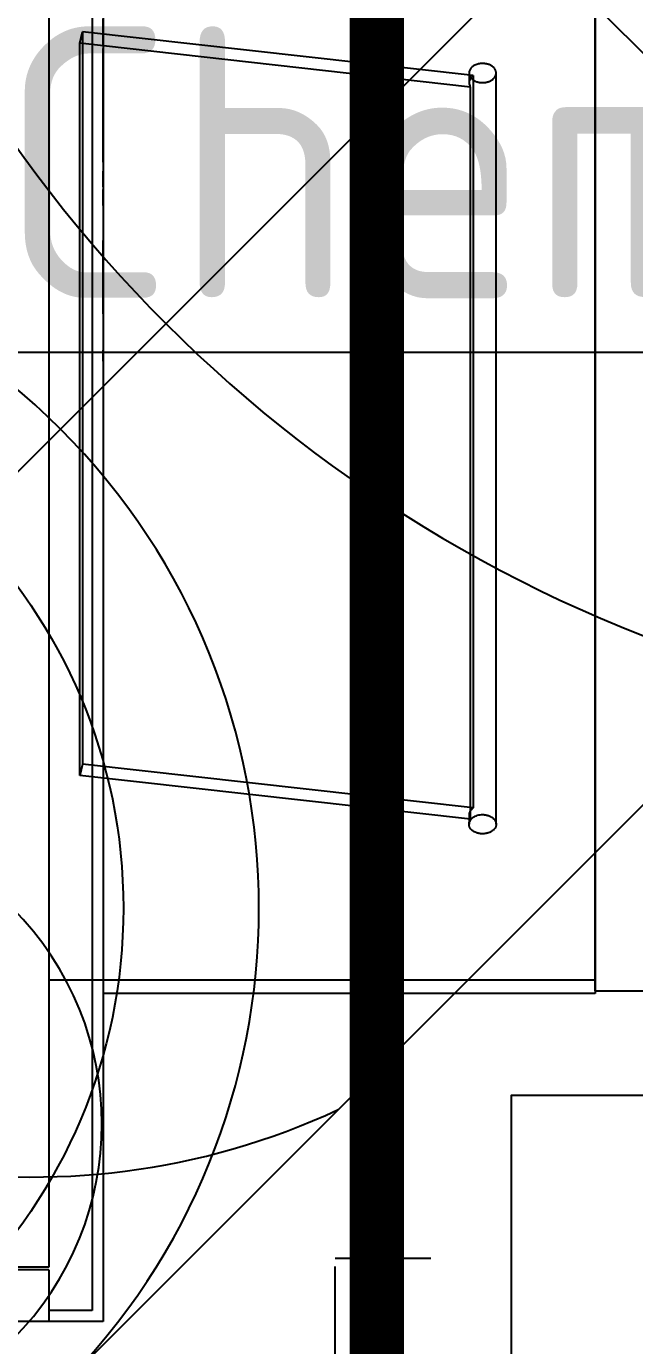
# Model space of a CAD drawing. Header units: centimetres. Extents: x 2097 to 16812, y -3973 to 8191.
# Drawn here: x 11687.85 to 11710.29, y 4754.95 to 4803.61 of the extents above; entities that cross this region are included whole.
import ezdxf
from ezdxf import colors
from ezdxf.entities.mleader import LeaderData, LeaderLine
from ezdxf.math import Vec2, Vec3

# ---------------------------------------------------------------- set-up
doc = ezdxf.new("R2010")
doc.units = ezdxf.units.CM
doc.linetypes.add('prelem_vmc', pattern=[0.282222, 0.141111, -0.141111])
doc.layers.add('_GAZELEC-RESERVATION', color=1, linetype='Continuous', lineweight=18)
doc.layers.add('Fontanel-rsd', color=7, linetype='Continuous', lineweight=0)
doc.layers.add('prlm-MOD-PB', color=123, linetype='Continuous')
doc.layers.add('prlm-VMC', color=93, linetype='Continuous')
doc.layers.add('prlm-ZEROPLOT', color=254, linetype='Continuous', plot=False)
doc.styles.get("Standard").update_dxf_attribs({"font": 'isocp.shx', "height": 15})

# ---------------------------------------------------------------- blocks, each defined once
blk = doc.blocks.new('xi.pas250')
at = {"layer": 'prlm-VMC', "color": 0}
blk.add_lwpolyline([(64, -18.5), (64, 18.5), (0, 18.5), (0, -18.5)], close=True, dxfattribs=at)
at = {"layer": 'prlm-ZEROPLOT', "linetype": 'prelem_vmc', "ltscale": 25}
for p, q in [((-6.5, -12.5), (-6.5, 12.5)), ((-6.5, 12.5), (0, 12.5))]:
    blk.add_line(p, q, dxfattribs=at)
blk = doc.blocks.new('xi.d500')
at = {"layer": 'prlm-VMC'}
for p, q in [((0, 0), (0, 92.024)), ((-25, 0), (-25, 59.524)), ((-25, 9.524), (25, 9.524))]:
    blk.add_line(p, q, dxfattribs=at)
for centre, radius, start, end in [((0, 59.524), 25, 0, 180), ((0, 35.917), 26.607, 20.016, 159.984), ((0, 59.524), 25, 180, 0), ((-11.25, 59.524), 11.25, 180, 0), ((0, -22.303), 51.327, 60.8516, 119.1484)]:
    blk.add_arc(centre, radius, start, end, dxfattribs=at)
blk = doc.blocks.new('xi.manchonvmc')
at = {"layer": 'prlm-VMC'}
for points in [[(3.536, 20), (5.858, 23.536), (9.393, 20)], [(9.393, 20), (12.929, 23.536), (16.464, 20)], [(16.464, 20), (20, 23.536), (23.536, 20)], [(23.536, 20), (27.071, 23.536), (30.607, 20)], [(30.607, 20), (34.142, 23.536), (36.464, 20)], [(0, -20), (0, 20)], [(0, 20), (3.536, 20)], [(3.536, -20), (3.536, 20)], [(36.464, 20), (36.464, -20)], [(36.464, 20), (40, 20)], [(40, -20), (40, 20)], [(0, -20), (3.536, -20)], [(3.536, -20), (5.858, -23.536), (9.393, -20)], [(9.393, -20), (12.929, -23.536), (16.464, -20)], [(16.464, -20), (20, -23.536), (23.536, -20)], [(23.536, -20), (27.071, -23.536), (30.607, -20)], [(30.607, -20), (34.142, -23.536), (36.464, -20)], [(36.464, -20), (40, -20)]]:
    blk.add_lwpolyline(points, dxfattribs=at)
blk = doc.blocks.new('xi.antares2200v')
at = {"layer": 'prlm-VMC', "color": 0}
for p, q in [((-31.7, 0), (-31.7, 64.4)), ((-31.7, 64.4), (31.7, 64.4)), ((-29.7, 62.5), (-29.7, 64.4)), ((-31.701, 63.353), (-31.701, 63.9)), ((-31.7, 63.9), (-31.701, 63.9)), ((-31.3, 0.4), (-31.3, 64)), ((-31.3, 64), (-29.7, 64)), ((-31.7, 63.66), (-31.701, 63.66)), ((-31.7, 63.511), (-31.701, 63.511)), ((-31.7, 63.445), (-31.701, 63.445)), ((-31.701, 63.113), (-31.701, 63.353)), ((-31.7, 63.353), (-31.701, 63.353)), ((-31.7, 63.233), (-31.7, 63.445)), ((-31.7, 63.233), (-31.701, 63.233)), ((-31.7, 63.113), (-31.701, 63.113)), ((-31.701, 62.567), (-31.701, 63.113)), ((-31.7, 63.022), (-31.701, 63.022)), ((-31.7, 62.956), (-31.701, 62.956)), ((-31.7, 62.807), (-31.701, 62.807)), ((-31.7, 63.022), (-31.7, 63.233)), ((-31.7, 62.567), (-31.701, 62.567)), ((-29.7, 62.5), (17.7, 62.5)), ((-29.7, 62.4), (-24.98, 62.4)), ((-29.7, 2), (-29.7, 62.4)), ((-31.7, 61.9), (-31.701, 61.9)), ((-31.701, 61.66), (-31.701, 61.9)), ((-31.7, 61.66), (-31.701, 61.66)), ((-31.701, 60.807), (-31.701, 61.66)), ((-31.7, 61.66), (-31.701, 61.66)), ((-31.7, 60.807), (-31.701, 60.807)), ((-31.701, 60.567), (-31.701, 60.807)), ((-31.7, 60.807), (-31.701, 60.807)), ((-31.7, 60.567), (-31.701, 60.567)), ((-31.7, 59.9), (-31.701, 59.9)), ((-31.701, 58.567), (-31.701, 59.9)), ((-31.7, 59.353), (-31.701, 59.353)), ((-31.7, 59.113), (-31.701, 59.113)), ((-31.7, 58.567), (-31.701, 58.567)), ((-31.7, 57.9), (-31.701, 57.9)), ((-31.701, 57.353), (-31.701, 57.9)), ((-31.7, 57.66), (-31.701, 57.66)), ((-31.7, 57.511), (-31.701, 57.511)), ((-31.7, 57.445), (-31.701, 57.445)), ((-31.7, 57.233), (-31.7, 57.445)), ((-31.7, 57.353), (-31.701, 57.353)), ((-31.701, 57.113), (-31.701, 57.353)), ((-31.7, 57.233), (-31.701, 57.233)), ((-31.7, 57.113), (-31.701, 57.113)), ((-31.701, 56.567), (-31.701, 57.113)), ((-31.7, 57.022), (-31.701, 57.022)), ((-31.7, 56.956), (-31.701, 56.956)), ((-31.7, 57.022), (-31.7, 57.233)), ((-31.7, 56.807), (-31.701, 56.807)), ((-31.7, 56.567), (-31.701, 56.567)), ((-31.7, 55.9), (-31.701, 55.9)), ((-31.701, 55.127), (-31.701, 55.9)), ((-31.7, 55.66), (-31.701, 55.66)), ((-31.7, 55.127), (-31.7, 55.66)), ((-31.7, 55.412), (-31.701, 55.412)), ((-31.7, 55.127), (-31.701, 55.127)), ((-31.7, 55.127), (-31.701, 55.127)), ((-31.7, 55.127), (-31.701, 55.127)), ((-31.701, 54.567), (-31.701, 55.127)), ((-31.7, 55.127), (-31.701, 55.127)), ((-31.7, 55.127), (-31.701, 55.127)), ((-31.7, 54.807), (-31.7, 55.127)), ((-31.7, 54.851), (-31.701, 54.851)), ((-31.7, 54.807), (-31.701, 54.807)), ((-31.701, 54.567), (-31.7, 54.567)), ((-31.7, 54.567), (-31.701, 54.567)), ((-31.7, 54.567), (-31.701, 54.567)), ((-31.7, 53.9), (-31.701, 53.9)), ((-31.701, 52.567), (-31.701, 53.9)), ((-31.7, 53.66), (-31.701, 53.66)), ((-31.7, 53.08), (-31.701, 53.08)), ((-31.7, 53.08), (-31.701, 53.08)), ((-31.7, 52.567), (-31.701, 52.567)), ((-49.85, 12.1), (-49.85, 52.3)), ((-49.85, 52.3), (-31.7, 52.3)), ((-29.7, 51.8), (-49.85, 51.8)), ((-31.7, 51.9), (-31.701, 51.9)), ((-31.701, 51.367), (-31.701, 51.9)), ((-31.7, 51.9), (-31.701, 51.9)), ((-31.7, 51.66), (-31.701, 51.66)), ((-31.7, 51.66), (-31.701, 51.66)), ((-31.7, 51.66), (-31.701, 51.66)), ((-31.7, 51.514), (-31.701, 51.514)), ((-31.7, 51.448), (-31.701, 51.448)), ((-31.7, 51.448), (-31.701, 51.448)), ((-31.7, 51.367), (-31.701, 51.367)), ((-31.7, 51.367), (-31.701, 51.367)), ((-31.701, 51.1), (-31.701, 51.367)), ((-31.7, 51.367), (-31.701, 51.367)), ((-31.7, 51.367), (-31.701, 51.367)), ((-31.7, 51.367), (-31.701, 51.367)), ((-31.7, 51.1), (-31.701, 51.1)), ((-31.7, 51.1), (-31.701, 51.1)), ((-31.7, 51.1), (-31.701, 51.1)), ((-31.701, 50.567), (-31.701, 51.1)), ((-31.7, 51.1), (-31.701, 51.1)), ((-31.7, 51.1), (-31.701, 51.1)), ((-31.7, 51.019), (-31.701, 51.019)), ((-31.7, 50.953), (-31.701, 50.953)), ((-31.7, 50.953), (-31.701, 50.953)), ((-31.701, 50.807), (-31.7, 50.807)), ((-31.7, 50.807), (-31.701, 50.807)), ((-31.701, 50.567), (-31.7, 50.567)), ((-31.7, 50.567), (-31.701, 50.567)), ((-31.7, 47.9), (-31.701, 47.9)), ((-31.701, 47.127), (-31.701, 47.9)), ((-31.7, 47.66), (-31.701, 47.66)), ((-31.7, 47.412), (-31.701, 47.412)), ((-31.7, 47.127), (-31.7, 47.66)), ((-31.7, 47.127), (-31.701, 47.127)), ((-31.7, 47.127), (-31.701, 47.127)), ((-31.7, 47.127), (-31.701, 47.127)), ((-31.7, 47.127), (-31.701, 47.127)), ((-31.701, 46.567), (-31.701, 47.127)), ((-31.7, 47.127), (-31.701, 47.127)), ((-31.7, 46.851), (-31.701, 46.851)), ((-31.7, 46.807), (-31.701, 46.807)), ((-31.7, 46.807), (-31.7, 47.127)), ((-46.14, 46.226), (-46.129, 46.24)), ((-46.129, 46.24), (-46.116, 46.254)), ((-46.116, 46.254), (-46.102, 46.268)), ((-46.102, 46.268), (-46.088, 46.281)), ((-46.088, 46.281), (-46.073, 46.293)), ((-46.073, 46.293), (-46.057, 46.305)), ((-46.057, 46.305), (-46.041, 46.316)), ((-46.041, 46.316), (-46.023, 46.326)), ((-46.023, 46.326), (-46.005, 46.337)), ((-46.005, 46.337), (-45.986, 46.346)), ((-45.986, 46.346), (-45.966, 46.355)), ((-45.966, 46.355), (-45.946, 46.364)), ((-45.946, 46.364), (-45.924, 46.372)), ((-45.924, 46.372), (-45.903, 46.379)), ((-45.903, 46.379), (-45.88, 46.385)), ((-45.88, 46.385), (-45.858, 46.391)), ((-45.858, 46.391), (-45.835, 46.396)), ((-45.835, 46.396), (-45.812, 46.4)), ((-45.812, 46.4), (-45.788, 46.403)), ((-45.788, 46.403), (-45.765, 46.405)), ((-45.765, 46.405), (-45.742, 46.407)), ((-45.742, 46.407), (-45.718, 46.408)), ((-45.718, 46.408), (-45.696, 46.408)), ((-45.696, 46.408), (-45.673, 46.408)), ((-45.673, 46.408), (-45.65, 46.407)), ((-45.65, 46.407), (-45.626, 46.405)), ((-45.626, 46.405), (-45.603, 46.402)), ((-45.603, 46.402), (-45.58, 46.398)), ((-45.58, 46.398), (-45.556, 46.394)), ((-45.556, 46.394), (-45.534, 46.389)), ((-45.534, 46.389), (-45.511, 46.383)), ((-45.511, 46.383), (-45.489, 46.376)), ((-45.489, 46.376), (-45.467, 46.369)), ((-45.467, 46.369), (-45.446, 46.361)), ((-45.446, 46.361), (-45.426, 46.352)), ((-45.426, 46.352), (-45.407, 46.343)), ((-45.407, 46.343), (-45.388, 46.333)), ((-45.388, 46.333), (-45.37, 46.322)), ((-45.37, 46.322), (-45.353, 46.311)), ((-45.353, 46.311), (-45.337, 46.3)), ((-45.337, 46.3), (-45.321, 46.288)), ((-45.321, 46.288), (-45.307, 46.276)), ((-45.307, 46.276), (-45.292, 46.263)), ((-45.292, 46.263), (-45.279, 46.249)), ((-45.279, 46.249), (-45.267, 46.235)), ((-45.267, 46.235), (-45.255, 46.22)), ((-31.701, 46.567), (-31.7, 46.567)), ((-31.7, 46.567), (-31.701, 46.567)), ((-31.7, 46.567), (-31.701, 46.567)), ((-46.2, 46.068), (-46.199, 46.078)), ((-46.2, 46.059), (-46.2, 46.068)), ((-46.199, 46.042), (-46.2, 46.059)), ((-46.2, 46.059), (-46.2, 18.341)), ((-46.199, 46.078), (-46.198, 46.087)), ((-46.198, 46.024), (-46.199, 46.042)), ((-46.198, 46.087), (-46.197, 46.096)), ((-46.194, 46.007), (-46.198, 46.024)), ((-46.197, 46.096), (-46.196, 46.105)), ((-46.196, 46.105), (-46.194, 46.114)), ((-46.194, 46.114), (-46.19, 46.131)), ((-46.19, 45.989), (-46.194, 46.007)), ((-46.19, 46.131), (-46.184, 46.147)), ((-46.184, 45.971), (-46.19, 45.989)), ((-46.184, 46.147), (-46.178, 46.164)), ((-46.177, 45.954), (-46.184, 45.971)), ((-46.178, 46.164), (-46.17, 46.18)), ((-46.169, 45.936), (-46.177, 45.954)), ((-46.17, 46.18), (-46.161, 46.195)), ((-46.159, 45.919), (-46.169, 45.936)), ((-46.161, 46.195), (-46.151, 46.211)), ((-46.149, 45.902), (-46.159, 45.919)), ((-46.151, 46.211), (-46.14, 46.226)), ((-46.137, 45.886), (-46.149, 45.902)), ((-46.124, 45.87), (-46.137, 45.886)), ((-46.11, 45.855), (-46.124, 45.87)), ((-46.095, 45.84), (-46.11, 45.855)), ((-46.079, 45.827), (-46.095, 45.84)), ((-46.062, 45.813), (-46.079, 45.827)), ((-46.045, 45.801), (-46.062, 45.813)), ((-46.027, 45.789), (-46.045, 45.801)), ((-46.007, 45.778), (-46.027, 45.789)), ((-45.987, 45.767), (-46.007, 45.778)), ((-45.966, 45.757), (-45.987, 45.767)), ((-45.944, 45.747), (-45.966, 45.757)), ((-45.921, 45.738), (-45.944, 45.747)), ((-45.431, 45.758), (-45.473, 45.741)), ((-45.393, 45.777), (-45.431, 45.758)), ((-45.358, 45.799), (-45.393, 45.777)), ((-45.326, 45.823), (-45.358, 45.799)), ((-45.297, 45.848), (-45.326, 45.823)), ((-45.271, 45.877), (-45.297, 45.848)), ((-45.248, 45.907), (-45.271, 45.877)), ((-45.258, 45.871), (-45.258, 18.86)), ((-45.258, 45.871), (-30.838, 44.256)), ((-45.255, 46.22), (-45.245, 46.205)), ((-45.23, 45.938), (-45.248, 45.907)), ((-45.245, 46.205), (-45.235, 46.189)), ((-45.235, 46.189), (-45.227, 46.173)), ((-45.216, 45.971), (-45.23, 45.938)), ((-45.227, 46.173), (-45.22, 46.157)), ((-45.22, 46.157), (-45.214, 46.141)), ((-45.206, 46.004), (-45.216, 45.971)), ((-45.214, 46.141), (-45.209, 46.125)), ((-45.209, 46.125), (-45.205, 46.108)), ((-45.204, 46.013), (-45.206, 46.004)), ((-45.205, 46.108), (-45.202, 46.092)), ((-45.203, 46.023), (-45.204, 46.013)), ((-45.202, 46.032), (-45.203, 46.023)), ((-45.202, 46.092), (-45.201, 46.075)), ((-45.201, 46.041), (-45.202, 46.032)), ((-45.201, 46.075), (-45.2, 46.059)), ((-45.2, 46.05), (-45.201, 46.041)), ((-45.2, 46.059), (-45.2, 46.05)), ((-45.2, 45.706), (-45.2, 46.059)), ((-31.7, 45.9), (-31.701, 45.9)), ((-31.701, 44.567), (-31.701, 45.9)), ((-45.897, 45.731), (-45.921, 45.738)), ((-45.873, 45.724), (-45.897, 45.731)), ((-45.849, 45.718), (-45.873, 45.724)), ((-45.824, 45.713), (-45.849, 45.718)), ((-45.799, 45.708), (-45.824, 45.713)), ((-45.774, 45.705), (-45.799, 45.708)), ((-45.749, 45.703), (-45.774, 45.705)), ((-45.724, 45.702), (-45.749, 45.703)), ((-45.7, 45.701), (-45.724, 45.702)), ((-45.654, 45.703), (-45.7, 45.701)), ((-45.608, 45.707), (-45.654, 45.703)), ((-45.562, 45.715), (-45.608, 45.707)), ((-45.516, 45.727), (-45.562, 45.715)), ((-45.473, 45.741), (-45.516, 45.727)), ((-45.352, 18.44), (-45.352, 45.452)), ((-45.352, 45.452), (-30.932, 43.837)), ((-31.7, 45.353), (-31.701, 45.353)), ((-31.7, 45.113), (-31.701, 45.113)), ((-31.7, 44.567), (-31.701, 44.567)), ((-30.932, 43.837), (-30.838, 44.256)), ((-30.932, 16.826), (-30.932, 43.837)), ((-30.838, 44.256), (-30.838, 17.245)), ((-31.7, 41.9), (-31.701, 41.9)), ((-31.701, 40.567), (-31.701, 41.9)), ((-31.7, 41.66), (-31.701, 41.66)), ((-31.7, 40.807), (-31.701, 40.807)), ((-31.7, 40.807), (-31.701, 40.807)), ((-31.7, 40.807), (-31.701, 40.807)), ((-31.7, 40.567), (-31.701, 40.567)), ((-31.7, 40.567), (-31.701, 40.567)), ((-31.7, 40.567), (-31.701, 40.567)), ((-31.7, 39.9), (-31.701, 39.9)), ((-31.701, 37.9), (-31.701, 39.9)), ((-31.701, 39.66), (-31.7, 39.66)), ((-31.7, 38.14), (-31.7, 39.66)), ((-31.7, 38.14), (-31.701, 38.14)), ((-31.701, 37.9), (-31.7, 37.9)), ((-31.7, 37.233), (-31.701, 37.233)), ((-31.701, 36.993), (-31.701, 37.233)), ((-31.7, 36.993), (-31.701, 36.993)), ((-31.701, 36.14), (-31.701, 36.993)), ((-31.7, 36.993), (-31.701, 36.993)), ((-31.7, 36.14), (-31.701, 36.14)), ((-31.701, 35.9), (-31.701, 36.14)), ((-31.7, 36.14), (-31.701, 36.14)), ((-31.7, 35.9), (-31.701, 35.9)), ((-31.7, 35.233), (-31.701, 35.233)), ((-31.701, 33.9), (-31.701, 35.233)), ((-31.7, 34.687), (-31.701, 34.687)), ((-31.7, 34.447), (-31.701, 34.447)), ((-31.7, 33.9), (-31.701, 33.9)), ((-31.7, 33.233), (-31.701, 33.233)), ((-31.701, 32.46), (-31.701, 33.233)), ((-31.7, 32.993), (-31.701, 32.993)), ((-31.7, 32.745), (-31.701, 32.745)), ((-31.7, 32.46), (-31.7, 32.993)), ((-31.7, 32.46), (-31.701, 32.46)), ((-31.7, 32.46), (-31.701, 32.46)), ((-31.7, 32.46), (-31.701, 32.46)), ((-31.7, 32.46), (-31.701, 32.46)), ((-31.701, 31.9), (-31.701, 32.46)), ((-31.7, 32.46), (-31.701, 32.46)), ((-31.7, 32.185), (-31.701, 32.185)), ((-31.7, 32.14), (-31.701, 32.14)), ((-31.7, 32.14), (-31.7, 32.46)), ((-31.701, 31.9), (-31.7, 31.9)), ((-31.7, 31.9), (-31.701, 31.9)), ((-31.7, 31.9), (-31.701, 31.9)), ((-31.7, 31.233), (-31.701, 31.233)), ((-31.701, 29.233), (-31.701, 31.233)), ((-31.701, 30.993), (-31.7, 30.993)), ((-31.7, 29.473), (-31.7, 30.993)), ((-31.7, 29.473), (-31.701, 29.473)), ((-31.701, 29.233), (-31.7, 29.233)), ((-31.7, 28.976), (-31.701, 28.976)), ((-31.701, 28.976), (-31.7, 28.976)), ((-31.701, 28.976), (-31.701, 28.976)), ((-31.701, 28.976), (-31.701, 28.738)), ((-31.7, 28.738), (-31.701, 28.738)), ((-31.701, 28.738), (-31.701, 28.567)), ((-31.7, 28.618), (-31.701, 28.618)), ((-31.7, 28.586), (-31.701, 28.586)), ((-31.7, 28.567), (-31.701, 28.567)), ((-31.701, 28.327), (-31.701, 28.567)), ((-31.701, 28.523), (-31.7, 28.523)), ((-31.7, 28.478), (-31.701, 28.478)), ((-31.7, 28.454), (-31.701, 28.454)), ((-31.7, 28.363), (-31.701, 28.363)), ((-31.7, 28.356), (-31.701, 28.356)), ((-31.701, 27.233), (-31.701, 28.327)), ((-31.7, 28.327), (-31.701, 28.327)), ((-31.7, 28.32), (-31.701, 28.32)), ((-31.7, 28.313), (-31.701, 28.313)), ((-31.7, 28.304), (-31.701, 28.304)), ((-31.7, 28.279), (-31.701, 28.279)), ((-31.7, 28.268), (-31.701, 28.268)), ((-31.7, 28.268), (-31.701, 28.268)), ((-31.7, 28.173), (-31.701, 28.173)), ((-31.7, 27.879), (-31.701, 27.879)), ((-31.701, 27.879), (-31.7, 27.879)), ((-31.7, 27.848), (-31.701, 27.848)), ((-31.7, 27.847), (-31.701, 27.847)), ((-31.7, 27.84), (-31.701, 27.84)), ((-31.7, 27.833), (-31.701, 27.833)), ((-31.7, 27.79), (-31.701, 27.79)), ((-31.701, 27.233), (-31.701, 25.93)), ((-31.7, 27.233), (-31.701, 27.233)), ((-31.7, 26.343), (-31.701, 26.343)), ((-31.701, 26.328), (-31.7, 26.328)), ((-31.701, 26.328), (-31.701, 26.255)), ((-31.7, 26.299), (-31.701, 26.299)), ((-31.7, 26.284), (-31.701, 26.284)), ((-31.7, 26.255), (-31.701, 26.255)), ((-31.701, 26.255), (-31.701, 25.976)), ((-31.7, 26.216), (-31.701, 26.216)), ((-31.7, 26.131), (-31.701, 26.131)), ((-31.7, 26.108), (-31.701, 26.108)), ((-31.7, 26.058), (-31.701, 26.058)), ((-31.7, 25.976), (-31.701, 25.976)), ((-31.701, 25.976), (-31.701, 25.963)), ((-31.7, 25.963), (-31.701, 25.963)), ((-31.701, 25.963), (-31.701, 25.959)), ((-31.7, 25.959), (-31.701, 25.959)), ((-31.701, 25.959), (-31.701, 25.887)), ((-31.7, 25.958), (-31.701, 25.958)), ((-31.7, 25.93), (-31.701, 25.93)), ((-31.701, 25.93), (-31.701, 25.878)), ((-31.7, 25.911), (-31.701, 25.911)), ((-31.7, 25.891), (-31.701, 25.891)), ((-31.7, 25.887), (-31.701, 25.887)), ((-31.701, 25.887), (-31.701, 24.528)), ((-31.7, 25.878), (-31.701, 25.878)), ((-31.701, 25.878), (-31.701, 25.737)), ((-31.7, 25.834), (-31.701, 25.834)), ((-31.7, 25.751), (-31.701, 25.751)), ((-31.7, 25.737), (-31.701, 25.737)), ((-31.701, 25.701), (-31.701, 25.737)), ((-31.7, 25.701), (-31.701, 25.701)), ((-31.7, 24.988), (-31.701, 24.988)), ((-31.701, 24.623), (-31.7, 24.623)), ((-31.701, 24.569), (-31.701, 24.623)), ((-31.7, 24.569), (-31.701, 24.569)), ((-31.701, 24.569), (-31.701, 24.567)), ((-31.701, 24.327), (-31.701, 24.567)), ((-31.7, 24.567), (-31.701, 24.567)), ((-31.7, 24.539), (-31.701, 24.539)), ((-31.7, 24.528), (-31.701, 24.528)), ((-31.7, 24.501), (-31.701, 24.501)), ((-31.7, 24.488), (-31.701, 24.488)), ((-31.7, 24.419), (-31.701, 24.419)), ((-31.701, 23.9), (-31.701, 24.327)), ((-31.7, 24.327), (-31.701, 24.327)), ((-31.7, 24.321), (-31.701, 24.321)), ((-31.7, 24.244), (-31.701, 24.244)), ((-31.701, 24.183), (-31.7, 24.183)), ((-31.7, 24.183), (-31.701, 24.183)), ((-31.7, 24.127), (-31.701, 24.127)), ((-31.7, 24.085), (-31.701, 24.085)), ((-31.7, 24.02), (-31.701, 24.02)), ((-31.7, 23.9), (-31.701, 23.9)), ((-31.701, 23.473), (-31.701, 23.9)), ((-31.7, 23.896), (-31.701, 23.896)), ((-31.7, 23.78), (-31.701, 23.78)), ((-31.7, 23.473), (-31.701, 23.473)), ((-31.701, 23.233), (-31.701, 23.473)), ((-31.7, 23.467), (-31.701, 23.467)), ((-31.7, 23.266), (-31.701, 23.266)), ((-31.7, 23.244), (-31.701, 23.244)), ((-31.701, 23.233), (-31.701, 23.185)), ((-31.701, 23.233), (-31.701, 22.638)), ((-31.7, 23.233), (-31.701, 23.233)), ((-31.7, 23.222), (-31.701, 23.222)), ((-31.7, 23.185), (-31.701, 23.185)), ((-31.7, 23.179), (-31.701, 23.179)), ((-31.7, 23.143), (-31.701, 23.143)), ((-31.7, 22.901), (-31.701, 22.901)), ((-31.701, 22.847), (-31.7, 22.847)), ((-31.7, 22.837), (-31.701, 22.837)), ((-31.7, 22.655), (-31.701, 22.655)), ((-31.7, 22.638), (-31.701, 22.638)), ((-31.701, 22.547), (-31.701, 22.638)), ((-31.7, 22.614), (-31.701, 22.614)), ((-31.7, 22.547), (-31.701, 22.547)), ((-31.701, 22.547), (-31.701, 22.525)), ((-31.7, 22.525), (-31.701, 22.525)), ((-31.701, 22.525), (-31.701, 22.472)), ((-31.7, 22.472), (-31.701, 22.472)), ((-31.701, 22.472), (-31.701, 22.063)), ((-31.7, 22.299), (-31.701, 22.299)), ((-31.7, 22.063), (-31.701, 22.063)), ((-31.701, 22.063), (-31.701, 22.014)), ((-31.7, 22.032), (-31.701, 22.032)), ((-31.7, 22.014), (-31.701, 22.014)), ((-31.701, 22.014), (-31.701, 21.978)), ((-31.701, 21.978), (-31.7, 21.978)), ((-31.701, 21.978), (-31.701, 21.966)), ((-31.7, 21.973), (-31.701, 21.973)), ((-31.7, 21.969), (-31.701, 21.969)), ((-31.7, 21.966), (-31.701, 21.966)), ((-31.701, 21.629), (-31.701, 21.966)), ((-31.7, 21.922), (-31.701, 21.922)), ((-31.7, 21.867), (-31.701, 21.867)), ((-31.7, 21.763), (-31.701, 21.763)), ((-31.7, 21.664), (-31.701, 21.664)), ((-31.7, 21.654), (-31.701, 21.654)), ((-31.7, 21.63), (-31.701, 21.63)), ((-31.7, 21.629), (-31.701, 21.629)), ((-31.701, 21.629), (-31.701, 21.586)), ((-31.7, 21.61), (-31.701, 21.61)), ((-31.7, 21.586), (-31.701, 21.586)), ((-31.701, 21.586), (-31.701, 20.719)), ((-31.7, 20.719), (-31.701, 20.719)), ((-31.701, 20.719), (-31.701, 20.158)), ((-31.7, 20.625), (-31.701, 20.625)), ((-31.7, 20.383), (-31.701, 20.383)), ((-31.7, 20.321), (-31.701, 20.321)), ((-31.7, 20.158), (-31.701, 20.158)), ((-31.701, 20.158), (-31.701, 20.065)), ((-31.7, 20.138), (-31.701, 20.138)), ((-31.7, 20.065), (-31.701, 20.065)), ((-31.701, 20.065), (-31.701, 19.996)), ((-31.7, 19.996), (-31.701, 19.996)), ((-31.701, 19.996), (-31.701, 19.82)), ((-31.7, 19.82), (-31.701, 19.82)), ((-31.701, 19.82), (-31.701, 19.725)), ((-31.7, 19.725), (-31.701, 19.725)), ((-31.701, 19.725), (-31.701, 19.502)), ((-31.7, 19.561), (-31.701, 19.561)), ((-31.7, 19.502), (-31.701, 19.502)), ((-31.701, 19.502), (-31.701, 19.439)), ((-31.7, 19.439), (-31.701, 19.439)), ((-31.701, 19.439), (-31.701, 18.887)), ((-31.7, 19.087), (-31.701, 19.087)), ((-46.151, 18.494), (-46.161, 18.478)), ((-46.14, 18.509), (-46.151, 18.494)), ((-46.129, 18.524), (-46.14, 18.509)), ((-46.116, 18.538), (-46.129, 18.524)), ((-46.102, 18.552), (-46.116, 18.538)), ((-46.088, 18.566), (-46.102, 18.552)), ((-46.073, 18.578), (-46.088, 18.566)), ((-46.057, 18.59), (-46.073, 18.578)), ((-46.041, 18.602), (-46.057, 18.59)), ((-46.023, 18.613), (-46.041, 18.602)), ((-46.005, 18.624), (-46.023, 18.613)), ((-45.986, 18.634), (-46.005, 18.624)), ((-45.966, 18.643), (-45.986, 18.634)), ((-45.946, 18.652), (-45.966, 18.643)), ((-45.924, 18.66), (-45.946, 18.652)), ((-45.903, 18.668), (-45.924, 18.66)), ((-45.88, 18.674), (-45.903, 18.668)), ((-45.858, 18.68), (-45.88, 18.674)), ((-45.835, 18.685), (-45.858, 18.68)), ((-45.812, 18.69), (-45.835, 18.685)), ((-45.788, 18.693), (-45.812, 18.69)), ((-45.765, 18.696), (-45.788, 18.693)), ((-45.742, 18.698), (-45.765, 18.696)), ((-45.718, 18.699), (-45.742, 18.698)), ((-45.696, 18.699), (-45.718, 18.699)), ((-45.673, 18.698), (-45.696, 18.699)), ((-45.65, 18.697), (-45.673, 18.698)), ((-45.626, 18.695), (-45.65, 18.697)), ((-45.603, 18.692), (-45.626, 18.695)), ((-45.58, 18.688), (-45.603, 18.692)), ((-45.556, 18.683), (-45.58, 18.688)), ((-45.534, 18.678), (-45.556, 18.683)), ((-45.511, 18.672), (-45.534, 18.678)), ((-45.489, 18.665), (-45.511, 18.672)), ((-45.467, 18.657), (-45.489, 18.665)), ((-45.446, 18.649), (-45.467, 18.657)), ((-45.426, 18.64), (-45.446, 18.649)), ((-45.407, 18.63), (-45.426, 18.64)), ((-45.388, 18.62), (-45.407, 18.63)), ((-45.37, 18.609), (-45.388, 18.62)), ((-45.353, 18.598), (-45.37, 18.609)), ((-45.337, 18.586), (-45.353, 18.598)), ((-45.321, 18.574), (-45.337, 18.586)), ((-45.307, 18.561), (-45.321, 18.574)), ((-45.292, 18.547), (-45.307, 18.561)), ((-45.279, 18.533), (-45.292, 18.547)), ((-45.267, 18.518), (-45.279, 18.533)), ((-45.255, 18.503), (-45.267, 18.518)), ((-45.258, 18.86), (-30.838, 17.245)), ((-45.245, 18.488), (-45.255, 18.503)), ((-45.2, 18.341), (-45.2, 18.694)), ((-31.7, 18.887), (-31.701, 18.887)), ((-31.701, 18.887), (-31.701, 18.053)), ((-31.7, 18.844), (-31.701, 18.844)), ((-31.7, 18.675), (-31.701, 18.675)), ((-31.7, 18.615), (-31.701, 18.615)), ((-31.701, 18.58), (-31.7, 18.58)), ((-31.7, 18.577), (-31.701, 18.577)), ((-31.7, 18.51), (-31.701, 18.51)), ((-31.7, 18.506), (-31.701, 18.506)), ((-46.199, 18.359), (-46.2, 18.35)), ((-46.2, 18.35), (-46.2, 18.341)), ((-46.2, 18.341), (-46.199, 18.323)), ((-46.198, 18.368), (-46.199, 18.359)), ((-46.199, 18.323), (-46.198, 18.306)), ((-46.197, 18.377), (-46.198, 18.368)), ((-46.198, 18.306), (-46.194, 18.288)), ((-46.196, 18.387), (-46.197, 18.377)), ((-46.194, 18.396), (-46.196, 18.387)), ((-46.19, 18.413), (-46.194, 18.396)), ((-46.194, 18.288), (-46.19, 18.271)), ((-46.184, 18.429), (-46.19, 18.413)), ((-46.19, 18.271), (-46.184, 18.253)), ((-46.178, 18.446), (-46.184, 18.429)), ((-46.184, 18.253), (-46.177, 18.236)), ((-46.17, 18.462), (-46.178, 18.446)), ((-46.177, 18.236), (-46.169, 18.219)), ((-46.161, 18.478), (-46.17, 18.462)), ((-46.169, 18.219), (-46.159, 18.202)), ((-46.159, 18.202), (-46.149, 18.186)), ((-46.149, 18.186), (-46.137, 18.17)), ((-46.137, 18.17), (-46.124, 18.154)), ((-46.124, 18.154), (-46.11, 18.139)), ((-46.11, 18.139), (-46.095, 18.125)), ((-46.095, 18.125), (-46.079, 18.112)), ((-46.079, 18.112), (-46.062, 18.099)), ((-46.062, 18.099), (-46.045, 18.087)), ((-46.045, 18.087), (-46.027, 18.076)), ((-46.027, 18.076), (-46.007, 18.065)), ((-46.007, 18.065), (-45.987, 18.054)), ((-45.987, 18.054), (-45.966, 18.044)), ((-45.966, 18.044), (-45.944, 18.035)), ((-45.944, 18.035), (-45.921, 18.027)), ((-45.921, 18.027), (-45.897, 18.02)), ((-45.897, 18.02), (-45.873, 18.013)), ((-45.873, 18.013), (-45.849, 18.007)), ((-45.849, 18.007), (-45.824, 18.002)), ((-45.591, 18), (-45.554, 18.007)), ((-45.554, 18.007), (-45.519, 18.015)), ((-45.519, 18.015), (-45.484, 18.025)), ((-45.484, 18.025), (-45.451, 18.038)), ((-45.451, 18.038), (-45.419, 18.051)), ((-45.419, 18.051), (-45.389, 18.067)), ((-45.389, 18.067), (-45.361, 18.083)), ((-45.361, 18.083), (-45.336, 18.101)), ((-45.352, 18.44), (-30.932, 16.826)), ((-45.336, 18.101), (-45.312, 18.12)), ((-45.312, 18.12), (-45.29, 18.14)), ((-45.29, 18.14), (-45.27, 18.162)), ((-45.27, 18.162), (-45.252, 18.185)), ((-45.252, 18.185), (-45.236, 18.209)), ((-45.235, 18.472), (-45.245, 18.488)), ((-45.236, 18.209), (-45.223, 18.234)), ((-45.227, 18.456), (-45.235, 18.472)), ((-45.22, 18.439), (-45.227, 18.456)), ((-45.223, 18.234), (-45.213, 18.26)), ((-45.214, 18.423), (-45.22, 18.439)), ((-45.209, 18.406), (-45.214, 18.423)), ((-45.213, 18.26), (-45.206, 18.286)), ((-45.205, 18.39), (-45.209, 18.406)), ((-45.206, 18.286), (-45.204, 18.295)), ((-45.202, 18.373), (-45.205, 18.39)), ((-45.204, 18.295), (-45.203, 18.304)), ((-45.203, 18.304), (-45.202, 18.313)), ((-45.201, 18.357), (-45.202, 18.373)), ((-45.202, 18.313), (-45.201, 18.322)), ((-45.2, 18.341), (-45.201, 18.357)), ((-45.201, 18.322), (-45.2, 18.332)), ((-45.2, 18.332), (-45.2, 18.341)), ((-31.7, 18.053), (-31.701, 18.053)), ((-31.701, 18.053), (-31.701, 17.444)), ((-45.824, 18.002), (-45.799, 17.999)), ((-45.799, 17.999), (-45.774, 17.995)), ((-45.774, 17.995), (-45.749, 17.993)), ((-45.749, 17.993), (-45.724, 17.992)), ((-45.724, 17.992), (-45.7, 17.992)), ((-45.7, 17.992), (-45.664, 17.993)), ((-45.664, 17.993), (-45.627, 17.995)), ((-45.627, 17.995), (-45.591, 18)), ((-31.7, 17.978), (-31.701, 17.978)), ((-31.7, 17.446), (-31.701, 17.446)), ((-31.7, 17.444), (-31.701, 17.444)), ((-31.701, 17.329), (-31.701, 17.444)), ((-31.7, 17.329), (-31.701, 17.329)), ((-31.701, 17.329), (-31.701, 16.871)), ((-30.838, 17.245), (-30.932, 16.826)), ((-31.7, 16.871), (-31.701, 16.871)), ((-31.701, 16.871), (-31.701, 16.813)), ((-31.7, 16.813), (-31.701, 16.813)), ((-31.701, 16.813), (-31.701, 16.341)), ((-31.7, 16.722), (-31.701, 16.722))]:
    blk.add_line(p, q, dxfattribs=at)
blk.add_circle((-12.445, 49.155), 20, dxfattribs=at)
for centre, major_axis, start_param, end_param in [((-45.7, 45.706), (-0.5, 0), -3.14156, -2.655171), ((-45.7, 45.706), (-0.5, 0), 2.341012, 2.984513), ((-45.7, 45.706), (-0.5, 0), 2.984513, 3.141625), ((-45.7, 18.694), (0.5, 0), -0.800581, -0.15708), ((-45.7, 18.694), (0.5, 0), 0.000033, 0.486421), ((-45.7, 18.694), (0.5, 0), -0.15708, 0.000033)]:
    blk.add_ellipse(centre, major_axis=major_axis, ratio=0.707107, start_param=start_param, end_param=end_param, dxfattribs=at)

msp = doc.modelspace()

# ---------------------------------------------------------------- linework, layer by layer
at = {"layer": 'prlm-MOD-PB', "const_width": 2}
msp.add_lwpolyline([(11621.893, 4744.353), (11621.893, 4825.501), (11700.784, 4825.501), (11700.784, 4744.353)], close=True, dxfattribs=at)

# ---------------------------------------------------------------- block references
at = {"layer": 'prlm-VMC'}
for name, p, rotation in [('xi.d500', (11713.521, 4813.172), 134.9999999999959), ('xi.antares2200v', (11658.986, 4820.237), 180), ('xi.manchonvmc', (11708.836, 4788.037), 359.999999156093)]:
    msp.add_blockref(name, p, dxfattribs=dict(at, rotation=rotation))
msp.add_blockref('xi.pas250', (11705.742, 4745.677), dxfattribs=at)

# ---------------------------------------------------------------- leaders
at = {"layer": '_GAZELEC-RESERVATION', "color": 6}
ml = msp.add_multileader_mtext('Standard', dxfattribs=at)
ml.set_content('résa n°19 EU\\P25X25 A.inf: +204.08', color=6)
ml.set_leader_properties()
ml.build(insert=Vec2(0, 0))
ml.multileader.update_dxf_attribs({"has_text_frame": 1, "arrow_head_size": 8, "scale": 20})
ctx = ml.context
ctx.base_point, ctx.scale, ctx.char_height, ctx.arrow_head_size, ctx.landing_gap_size, ctx.plane_origin = Vec3(11201.991, 4815.997), 20, 8, 8, 4, Vec3(10699.893, 4590.317)
notes = []
notes.append((ctx, [(0, (1, 1, 0), (11314.379, 4815.997), (-1, 0), 8.984, [(0, [(11445.345, 4756.233)], 0, [])])]))
ctx.mtext.insert, ctx.mtext.width, ctx.mtext.flow_direction = Vec3(11205.991, 4819.997), 156.88504, 5
ml = msp.add_multileader_mtext('Standard', dxfattribs=at)
ml.set_content('résa n°35 VMC\\P500X200 A.inf: +204.50', color=6)
ml.set_leader_properties()
ml.build(insert=Vec2(0, 0))
ml.multileader.update_dxf_attribs({"has_text_frame": 1, "arrow_head_size": 8, "scale": 20})
ctx = ml.context
ctx.base_point, ctx.scale, ctx.char_height, ctx.arrow_head_size, ctx.landing_gap_size, ctx.plane_origin = Vec3(11143.041, 4778.792), 20, 8, 8, 4, Vec3(10515.726, 4597.495)
notes.append((ctx, [(0, (1, 1, 0), (11266.432, 4778.792), (-1, 0), 8.984, [(0, [(11445.345, 4743.483)], 0, [])])]))
ctx.mtext.insert, ctx.mtext.width, ctx.mtext.flow_direction = Vec3(11147.041, 4782.792), 156.88504, 5
at = {"layer": 'Fontanel-rsd', "color": 140}
ml = msp.add_multileader_mtext('Standard', dxfattribs=at)
ml.set_content('Cheminée visite drain Ø160', color=140)
ml.set_leader_properties()
ml.build(insert=Vec2(0, 0))
ml.multileader.update_dxf_attribs({"has_text_frame": 1, "text_right_attachment_type": 6, "dogleg_length": 10, "arrow_head_size": 15})
ctx = ml.context
ctx.base_point, ctx.char_height, ctx.arrow_head_size, ctx.plane_origin = Vec3(11680.634, 4798.583), 10, 15, Vec3(11926.028, 4759.055)
ctx.right_attachment, ctx.text_align_type = 6, 2
notes.append((ctx, [(0, (1, 1, 0), (11848.133, 4791.583), (-1, 0), 10, [(0, [(11915.246, 4759.429)], 0, [])])]))
ctx.mtext.insert, ctx.mtext.width, ctx.mtext.alignment, ctx.mtext.flow_direction = Vec3(11836.133, 4803.583), 221.19253, 3, 5
for ctx, leaders in notes:
    for number, flags, end, landing, length, lines in leaders:
        leader = LeaderData()
        leader.index, (leader.has_last_leader_line, leader.has_dogleg_vector, leader.attachment_direction) = number, flags
        leader.last_leader_point, leader.dogleg_vector, leader.dogleg_length = Vec3(end), Vec3(landing), length
        for number, points, colour, breaks in lines:
            line = LeaderLine()
            line.index, line.vertices, line.color, line.breaks = number, Vec3.list(points), colors.encode_raw_color(colour), breaks
            leader.lines.append(line)
        ctx.leaders.append(leader)

doc.saveas('drawing.dxf')
